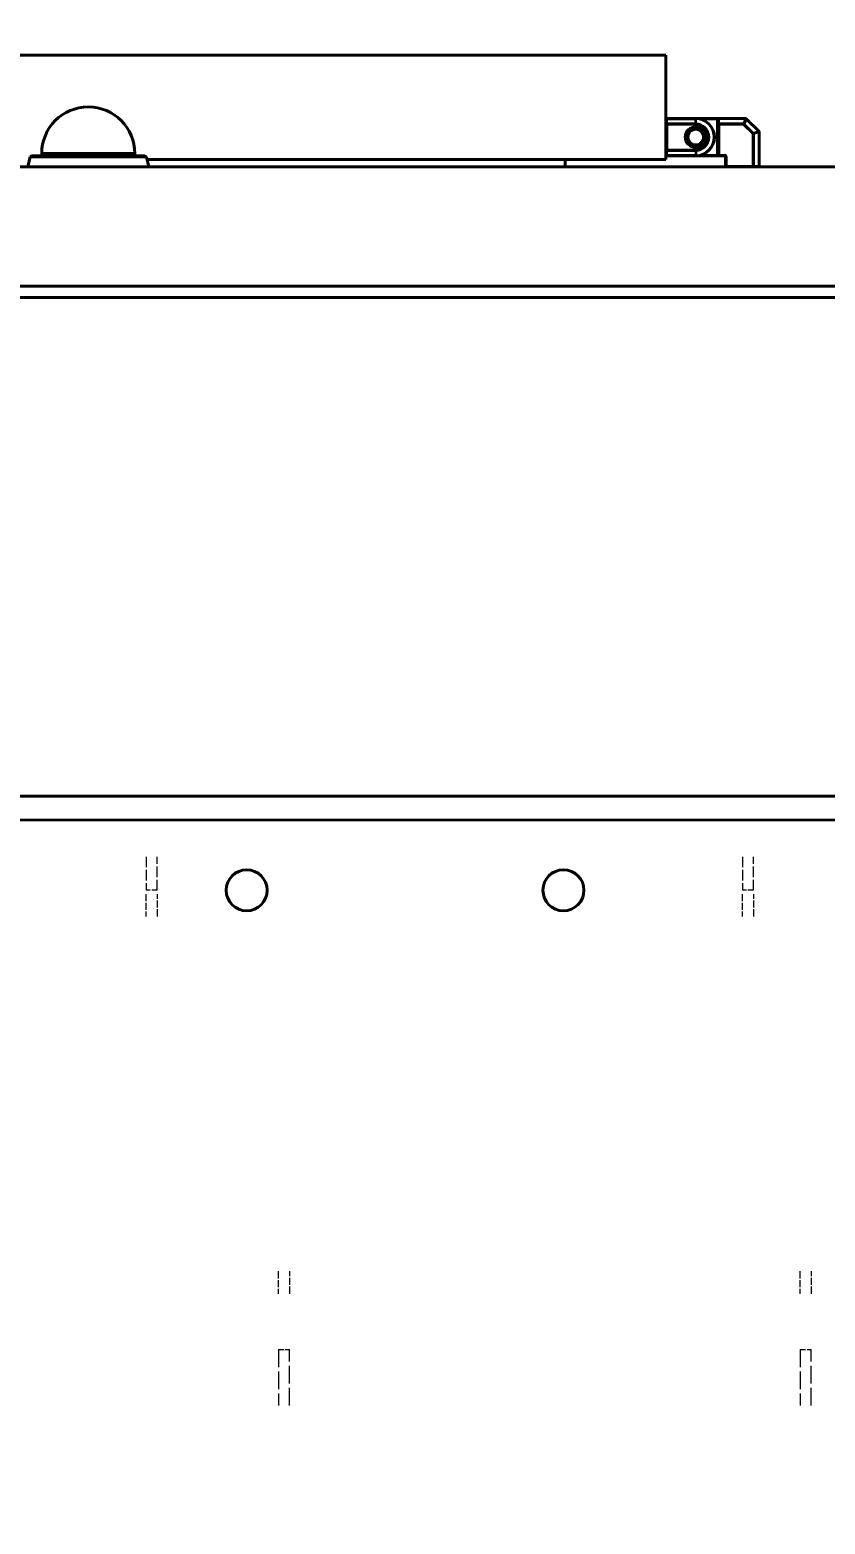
# Model space of a CAD drawing. Header units: millimetres. Extents: x 0 to 5945, y 0 to 4205.
# Drawn here: x 2511 to 2724.4, y 3473.9 to 3874.7 of the extents above; entities that cross this region are included whole.
import ezdxf

# ---------------------------------------------------------------- set-up
doc = ezdxf.new("R2010")
doc.units = ezdxf.units.MM
doc.header["$LTSCALE"] = 5
doc.linetypes.add('DASHED', pattern=[0.2067, 0.1654, -0.0413])
for name, color, linetype, lineweight in [('가려진 것(ISO)', 2, 'DASHED', 18), ('가시적인 것(ISO)', 3, 'Continuous', 40), ('가시적인 좁은 것(ISO)', 3, 'Continuous', 35), ('치수(ISO)', 2, 'Continuous', 25)]:
    doc.layers.add(name, color=color, linetype=linetype, lineweight=lineweight)
doc.styles.add('치수 텍스트_PSTEK_POSCO', font='isocp.shx')
doc.dimstyles.new('치수_PSTEK_POSCO', dxfattribs={"dimscale": 5, "dimtxt": 3.5, "dimasz": 2.5, "dimexe": 2, "dimexo": 2.5, "dimgap": 1, "dimtad": 1, "dimrnd": 1e-08, "dimdsep": 46, "dimtxsty": '치수 텍스트_PSTEK_POSCO', "dimcen": 0.09, "dimdle": 10, "dimclrd": 7, "dimclre": 7, "dimclrt": 2, "dimadec": 1, "dimazin": 2, "dimtfac": 1, "dimtmove": 0, "dimatfit": 3, "dimfxl": 0, "dimtolj": 1, "dimlwd": -1, "dimlwe": -1, "dimarcsym": 0})

# ---------------------------------------------------------------- blocks, each defined once
blk = doc.blocks.new('*D26')
at = {"layer": 'Defpoints', "color": 0}
for p in [(2850.37, 3903.42), (2202.97, 3662.72), (2850.37, 3662.72)]:
    blk.add_point(p, dxfattribs=at)
at = {"layer": '치수(ISO)', "color": 7}
for p, q in [((2202.97, 3675.22), (2202.97, 3913.42)), ((2850.37, 3675.22), (2850.37, 3913.42)), ((2215.47, 3903.42), (2837.87, 3903.42))]:
    blk.add_line(p, q, dxfattribs=at)
for points in [[(2215.47, 3905.51), (2215.47, 3901.34), (2202.97, 3903.42)], [(2837.87, 3905.51), (2837.87, 3901.34), (2850.37, 3903.42)]]:
    blk.add_solid(points, dxfattribs=at)
at = {"layer": '치수(ISO)', "color": 2, "insert": (2499.89, 3917.17), "char_height": 17.5, "attachment_point": 4, "style": '치수 텍스트_PSTEK_POSCO'}
blk.add_mtext('\\A1;647.4', dxfattribs=at)
blk = doc.blocks.new('*D40')
at = {"layer": 'Defpoints', "color": 0}
for p in [(2924.17, 3953.64), (1597.17, 3609.92), (2924.17, 3473.92)]:
    blk.add_point(p, dxfattribs=at)
at = {"layer": '치수(ISO)', "color": 7}
for p, q in [((1597.17, 3622.42), (1597.17, 3963.64)), ((2924.17, 3486.42), (2924.17, 3963.64)), ((1609.67, 3953.64), (2911.67, 3953.64))]:
    blk.add_line(p, q, dxfattribs=at)
for points in [[(1609.67, 3955.73), (1609.67, 3951.56), (1597.17, 3953.64)], [(2911.67, 3955.73), (2911.67, 3951.56), (2924.17, 3953.64)]]:
    blk.add_solid(points, dxfattribs=at)
at = {"layer": '치수(ISO)', "color": 2, "insert": (2240.54, 3967.4), "char_height": 17.5, "attachment_point": 4, "style": '치수 텍스트_PSTEK_POSCO'}
blk.add_mtext('\\A1;1327', dxfattribs=at)

msp = doc.modelspace()

# ---------------------------------------------------------------- linework, layer by layer
at = {"layer": '가려진 것(ISO)', "ltscale": 3.428354}
for p, q in [((2542.168, 3652.915), (2542.168, 3643.915)), ((2545.168, 3643.915), (2545.168, 3652.915)), ((2702.168, 3652.915), (2702.168, 3643.915)), ((2705.168, 3643.915), (2705.168, 3652.915))]:
    msp.add_line(p, q, dxfattribs=at)
at = {"layer": '가려진 것(ISO)', "ltscale": 1.795034}
for p, q in [((2545.168, 3643.915), (2542.168, 3643.915)), ((2705.168, 3643.915), (2702.168, 3643.915)), ((2577.668, 3520.715), (2580.668, 3520.715)), ((2717.668, 3520.715), (2720.668, 3520.715))]:
    msp.add_line(p, q, dxfattribs=at)
at = {"layer": '가려진 것(ISO)', "ltscale": 2.285536}
for p, q in [((2542.086, 3642.915), (2542.086, 3636.915)), ((2545.25, 3636.915), (2545.25, 3642.915)), ((2702.086, 3642.915), (2702.086, 3636.915)), ((2705.25, 3636.915), (2705.25, 3642.915)), ((2577.586, 3541.715), (2577.586, 3535.715)), ((2580.75, 3535.715), (2580.75, 3541.715)), ((2717.586, 3541.715), (2717.586, 3535.715)), ((2720.75, 3535.715), (2720.75, 3541.715))]:
    msp.add_line(p, q, dxfattribs=at)
at = {"layer": '가려진 것(ISO)', "ltscale": 5.71399}
for p, q in [((2577.668, 3520.715), (2577.668, 3505.715)), ((2580.668, 3505.715), (2580.668, 3520.715)), ((2717.668, 3520.715), (2717.668, 3505.715)), ((2720.668, 3505.715), (2720.668, 3520.715))]:
    msp.add_line(p, q, dxfattribs=at)
at = {"layer": '가시적인 것(ISO)'}
for p, q in [((2371.668, 3867.915), (2681.668, 3867.915)), ((2681.668, 3839.915), (2681.668, 3867.915)), ((2681.868, 3850.915), (2689.668, 3850.915)), ((2695.468, 3850.915), (2689.668, 3850.915)), ((2695.868, 3850.915), (2695.468, 3850.915)), ((2695.668, 3849.333), (2695.668, 3850.715)), ((2695.668, 3849.333), (2695.668, 3841.115)), ((2703.085, 3850.915), (2695.868, 3850.915)), ((2703.226, 3850.857), (2706.609, 3847.474)), ((2706.668, 3847.333), (2706.668, 3838.115)), ((2511.087, 3840.626), (2510.414, 3837.915)), ((2511.468, 3840.915), (2511.087, 3840.626)), ((2542.248, 3840.626), (2511.087, 3840.626)), ((2541.868, 3840.915), (2511.468, 3840.915)), ((2514.168, 3840.915), (2514.168, 3841.515)), ((2539.168, 3840.915), (2539.168, 3841.515)), ((2541.868, 3840.915), (2542.248, 3840.626)), ((2542.248, 3840.626), (2542.921, 3837.915)), ((2542.424, 3839.915), (2681.668, 3839.915)), ((2654.668, 3837.915), (2654.668, 3839.915)), ((2689.668, 3840.915), (2681.868, 3840.915)), ((2689.668, 3840.915), (2695.468, 3840.915)), ((2695.468, 3840.915), (2695.868, 3840.915)), ((2695.868, 3840.915), (2697.468, 3840.915)), ((2697.668, 3840.715), (2697.668, 3838.115)), ((2791.668, 3837.915), (2261.668, 3837.915)), ((2261.668, 3805.915), (2791.668, 3805.915)), ((2261.668, 3802.915), (2791.668, 3802.915)), ((2209.368, 3669.115), (2843.968, 3669.115))]:
    msp.add_line(p, q, dxfattribs=at)
for centre, radius in [((2689.668, 3845.915), 2.65), ((2689.668, 3845.915), 2.6), ((2689.668, 3845.915), 2.1), ((2569.168, 3643.915), 5.5), ((2654.168, 3643.915), 5.5)]:
    msp.add_circle(centre, radius, dxfattribs=at)
for centre, radius, start, end in [((2526.668, 3841.515), 12.5, 0, 180), ((2681.868, 3850.715), 0.2, 90, 180), ((2689.668, 3845.915), 5, 270, 90), ((2695.868, 3850.715), 0.2, 90, 180), ((2703.085, 3850.715), 0.2, 45, 90), ((2706.468, 3847.333), 0.2, 0, 45), ((2681.868, 3841.115), 0.2, 180, 270), ((2695.868, 3841.115), 0.2, 180, 270), ((2697.468, 3840.715), 0.2, 0, 90), ((2697.868, 3838.115), 0.2, 180, 270), ((2706.468, 3838.115), 0.2, 270, 0)]:
    msp.add_arc(centre, radius, start, end, dxfattribs=at)
for points, knots in [([(2687.446, 3847.36), (2687.376, 3847.253), (2687.299, 3847.116), (2687.212, 3846.913), (2687.195, 3846.869), (2687.178, 3846.824)], [0, 0, 0, 0, 0.065708533, 0.065708533, 0.082771292, 0.082771292, 0.082771292, 0.082771292]), ([(2687.637, 3847.618), (2687.618, 3847.595), (2687.579, 3847.549), (2687.521, 3847.469), (2687.51, 3847.454), (2687.499, 3847.439)], [0, 0, 0, 0, 0.053116422, 0.053116422, 0.064098195, 0.064098195, 0.064098195, 0.064098195]), ([(2687.652, 3847.635), (2687.652, 3847.635), (2687.652, 3847.635), (2687.651, 3847.635), (2687.65, 3847.634), (2687.648, 3847.632), (2687.647, 3847.63), (2687.646, 3847.628)], [0.006297693, 0.006297693, 0.006297693, 0.006297693, 0.008435831, 0.008435831, 0.015164769, 0.015164769, 0.021717593, 0.021717593, 0.021717593, 0.021717593]), ([(2687.041, 3846.268), (2687.031, 3846.194), (2687.024, 3846.118), (2687.014, 3845.91), (2687.018, 3845.775), (2687.031, 3845.646)], [0, 0, 0, 0, 0.022913536, 0.022913536, 0.062612472, 0.062612472, 0.062612472, 0.062612472]), ([(2687.156, 3845.069), (2687.208, 3844.916), (2687.27, 3844.78), (2687.368, 3844.597), (2687.404, 3844.536), (2687.439, 3844.482)], [0, 0, 0, 0, 0.055769405, 0.055769405, 0.088259232, 0.088259232, 0.088259232, 0.088259232]), ([(2687.376, 3844.584), (2687.431, 3844.491), (2687.484, 3844.412), (2687.578, 3844.283), (2687.618, 3844.236), (2687.637, 3844.212)], [0.0673032, 0.0673032, 0.0673032, 0.0673032, 0.1163747, 0.1163747, 0.17009314, 0.17009314, 0.17009314, 0.17009314])]:
    msp.add_open_spline(points, degree=3, knots=knots, dxfattribs=at)
for points in [[(2687.303, 3847.113), (2687.251, 3847.008), (2687.199, 3846.89), (2687.155, 3846.759)], [(2687.201, 3844.946), (2687.23, 3844.872), (2687.262, 3844.802), (2687.293, 3844.738)], [(2687.5, 3844.391), (2687.562, 3844.302), (2687.614, 3844.24), (2687.637, 3844.212)], [(2687.603, 3844.253), (2687.629, 3844.221), (2687.646, 3844.202), (2687.651, 3844.197)]]:
    msp.add_open_spline(points, degree=3, dxfattribs=at)
at = {"layer": '가시적인 좁은 것(ISO)'}
for p, q in [((2681.868, 3849.333), (2681.668, 3849.333)), ((2681.868, 3850.915), (2681.868, 3850.857)), ((2681.868, 3849.474), (2681.868, 3850.857)), ((2681.868, 3850.857), (2689.668, 3850.857)), ((2681.868, 3849.474), (2681.868, 3849.333)), ((2689.668, 3849.474), (2681.868, 3849.474)), ((2681.868, 3849.333), (2681.868, 3842.498)), ((2689.668, 3849.333), (2681.868, 3849.333)), ((2689.668, 3850.857), (2689.668, 3850.915)), ((2689.668, 3849.474), (2689.668, 3850.857)), ((2689.668, 3849.474), (2689.668, 3849.333)), ((2695.468, 3850.715), (2691.068, 3850.715)), ((2695.468, 3850.715), (2695.468, 3850.915)), ((2695.468, 3850.715), (2695.668, 3850.715)), ((2695.468, 3841.115), (2695.468, 3850.715)), ((2695.868, 3849.333), (2695.668, 3849.333)), ((2695.868, 3850.915), (2695.868, 3850.857)), ((2695.868, 3849.474), (2695.868, 3850.857)), ((2703.085, 3850.857), (2695.868, 3850.857)), ((2702.512, 3849.474), (2695.868, 3849.474)), ((2695.868, 3849.474), (2695.868, 3849.333)), ((2702.512, 3849.333), (2695.868, 3849.333)), ((2695.868, 3849.333), (2695.868, 3841.115)), ((2703.085, 3850.857), (2702.512, 3849.474)), ((2702.512, 3849.333), (2702.512, 3849.474)), ((2702.612, 3849.433), (2702.512, 3849.333)), ((2705.085, 3846.76), (2702.512, 3849.333)), ((2703.185, 3850.815), (2702.612, 3849.433)), ((2705.185, 3846.86), (2702.612, 3849.433)), ((2703.085, 3850.915), (2703.085, 3850.857)), ((2703.185, 3850.815), (2703.226, 3850.857)), ((2703.185, 3850.815), (2706.568, 3847.433)), ((2706.568, 3847.433), (2705.185, 3846.86)), ((2706.609, 3847.333), (2705.226, 3846.76)), ((2706.609, 3847.474), (2706.568, 3847.433)), ((2706.609, 3847.333), (2706.609, 3838.115)), ((2706.609, 3847.333), (2706.668, 3847.333)), ((2705.185, 3846.86), (2705.085, 3846.76)), ((2705.085, 3838.115), (2705.085, 3846.76)), ((2705.226, 3846.76), (2705.085, 3846.76)), ((2705.226, 3838.115), (2705.226, 3846.76)), ((2539.168, 3841.515), (2514.168, 3841.515)), ((2681.668, 3842.498), (2681.868, 3842.498)), ((2681.868, 3842.498), (2689.668, 3842.498)), ((2681.868, 3842.498), (2681.868, 3842.357)), ((2681.868, 3842.357), (2689.668, 3842.357)), ((2681.868, 3840.974), (2681.868, 3842.357)), ((2681.868, 3840.974), (2681.868, 3840.915)), ((2689.668, 3840.974), (2681.868, 3840.974)), ((2689.668, 3842.357), (2689.668, 3842.498)), ((2689.668, 3842.357), (2689.668, 3840.974)), ((2689.668, 3840.974), (2689.668, 3840.915)), ((2691.068, 3841.115), (2695.468, 3841.115)), ((2695.668, 3841.115), (2695.468, 3841.115)), ((2695.468, 3840.915), (2695.468, 3841.115)), ((2695.668, 3841.115), (2695.868, 3841.115)), ((2695.868, 3841.115), (2697.468, 3841.115)), ((2695.868, 3841.115), (2695.868, 3840.915)), ((2697.468, 3840.915), (2697.468, 3841.115)), ((2697.668, 3840.715), (2697.868, 3840.715)), ((2697.868, 3840.715), (2697.868, 3838.115)), ((2697.668, 3838.115), (2697.868, 3838.115)), ((2697.868, 3838.115), (2705.085, 3838.115)), ((2697.868, 3838.115), (2697.868, 3837.915)), ((2705.085, 3837.915), (2705.085, 3838.115)), ((2705.085, 3838.115), (2705.226, 3838.115)), ((2705.226, 3838.115), (2706.609, 3838.115)), ((2706.668, 3838.115), (2706.609, 3838.115)), ((2843.968, 3662.715), (2209.368, 3662.715))]:
    msp.add_line(p, q, dxfattribs=at)
msp.add_circle((2689.668, 3845.915), 2.85, dxfattribs=at)
for centre, radius, start in [((2689.668, 3845.915), 4.941, 270), ((2689.668, 3845.915), 3.559, 270), ((2689.668, 3845.915), 3.417, 270), ((2697.468, 3840.715), 0.4, 0)]:
    msp.add_arc(centre, radius, start, 90, dxfattribs=at)
for centre, major_axis, ratio, start_param, end_param in [((2681.868, 3850.715), (-0.2, 0), 0.7071068, 4.712389, 6.2831853), ((2681.868, 3849.333), (-0.2, 0), 0.7071068, 4.712389, 6.2831853), ((2695.868, 3850.715), (-0.2, 0), 0.7071068, 4.712389, 6.2831853), ((2695.868, 3849.333), (-0.2, 0), 0.7071068, 4.712389, 6.2831853), ((2702.512, 3849.333), (-0.185, 0.077), 0.6785983, 4.4383748, 4.9864032), ((2703.085, 3850.715), (-0.185, 0.077), 0.6785983, 4.4383748, 4.9864032), ((2706.468, 3847.333), (-0.077, 0.185), 0.6785983, 4.4383748, 4.9864032), ((2705.085, 3846.76), (-0.077, 0.185), 0.6785983, 4.4383748, 4.9864032), ((2681.868, 3842.498), (-0.2, 0), 0.7071068, 0, 1.5707963), ((2681.868, 3841.115), (-0.2, 0), 0.7071068, 0, 1.5707963), ((2705.085, 3838.115), (0, -0.2), 0.7071068, 0, 1.5707963), ((2706.468, 3838.115), (0, -0.2), 0.7071068, 0, 1.5707963)]:
    msp.add_ellipse(centre, major_axis=major_axis, ratio=ratio, start_param=start_param, end_param=end_param, dxfattribs=at)

# ---------------------------------------------------------------- dimensions: what is measured, and where the dimension line sits
at = {"layer": '치수(ISO)', "color": 7}
dim = msp.add_linear_dim(base=(2924.168, 3953.643), p1=(1597.168, 3609.915), p2=(2924.168, 3473.915), angle=180, dimstyle='치수_PSTEK_POSCO', override={"dimdec": 2, "dimtp": 0, "dimtm": 0, "dimtdec": 2, "dimtofl": 0, "dimatfit": 1}, dxfattribs=at)
dim.commit()
dim.dimension.update_dxf_attribs({"geometry": '*D40', "text_midpoint": (2260.668, 3953.643), "dimtype": 160})
dim = msp.add_linear_dim(base=(2850.368, 3903.424), p1=(2202.968, 3662.715), p2=(2850.368, 3662.715), dimstyle='치수_PSTEK_POSCO', override={"dimdec": 2, "dimtp": 0, "dimtm": 0, "dimtdec": 2, "dimtofl": 0, "dimatfit": 1}, dxfattribs=at)
dim.commit()
dim.dimension.update_dxf_attribs({"geometry": '*D26', "text_midpoint": (2526.668, 3903.424), "dimtype": 160})

doc.saveas('drawing.dxf')
